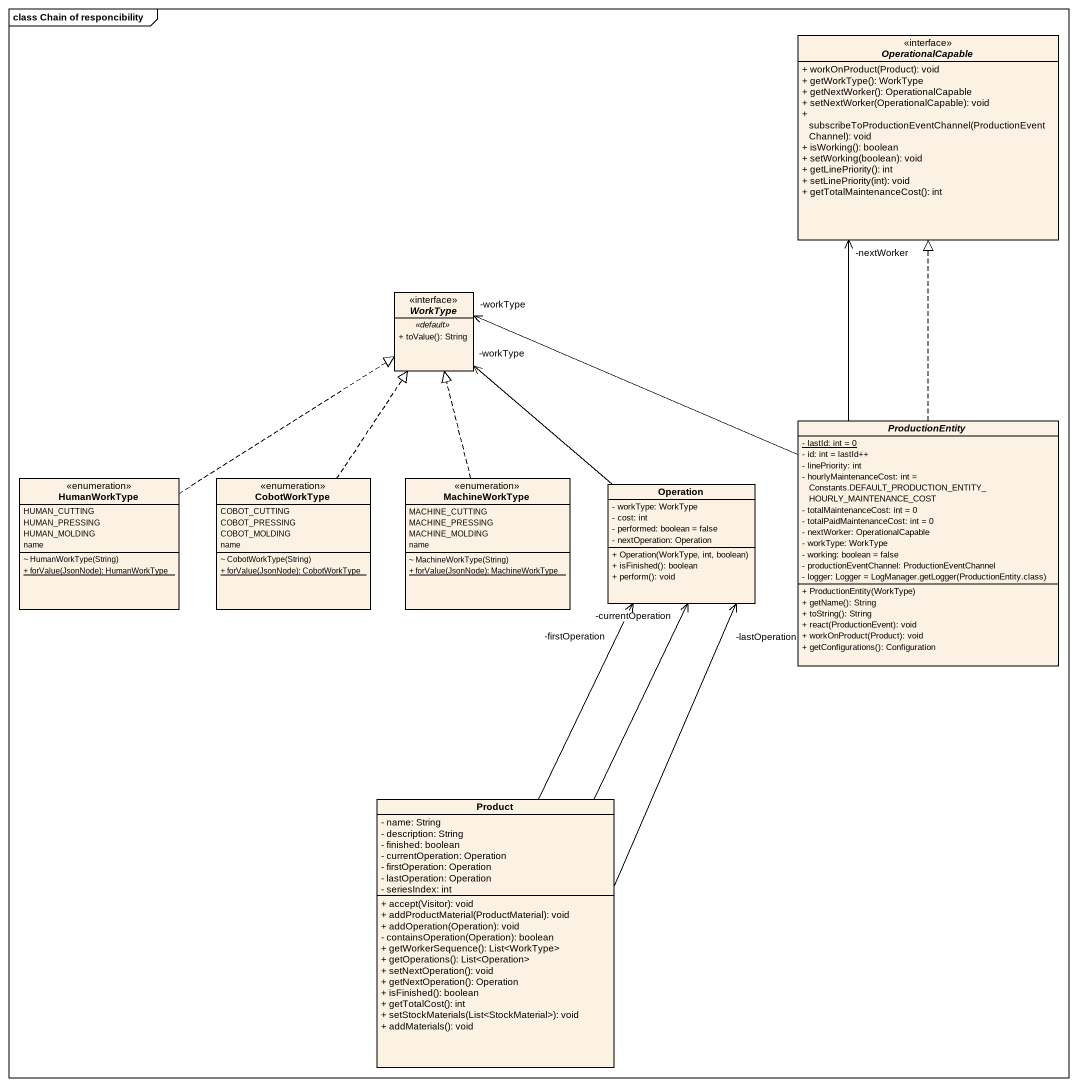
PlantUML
@startuml
mainframe class Chain of responcibility
hide circle
hide empty members
skinparam classAttributeIconSize 0
interface OperationalCapable <<interface>> {
  + workOnProduct(Product): void
  + getWorkType(): WorkType
  + getNextWorker(): OperationalCapable
  + setNextWorker(OperationalCapable): void
  + subscribeToProductionEventChannel(ProductionEventChannel): void
  + isWorking(): boolean
  + setWorking(boolean): void
  + getLinePriority(): int
  + setLinePriority(int): void
  + getTotalMaintenanceCost(): int
}
interface WorkType <<interface>> {
  .. <<default>> ..
  + toValue(): String
}
abstract class ProductionEntity {
  {static} - lastId: int = 0
  - id: int = lastId++
  - linePriority: int
  - hourlyMaintenanceCost: int = Constants.DEFAULT_PRODUCTION_ENTITY_HOURLY_MAINTENANCE_COST
  - totalMaintenanceCost: int = 0
  - totalPaidMaintenanceCost: int = 0
  - nextWorker: OperationalCapable
  - workType: WorkType
  - working: boolean = false
  - productionEventChannel: ProductionEventChannel
  {field} - logger: Logger = LogManager.getLogger(ProductionEntity.class)
  + ProductionEntity(WorkType)
  + getName(): String
  + toString(): String
  + react(ProductionEvent): void
  + workOnProduct(Product): void
  + getConfigurations(): Configuration
}
enum HumanWorkType {
  HUMAN_CUTTING
  HUMAN_PRESSING
  HUMAN_MOLDING
  name
  ~ HumanWorkType(String)
  {static} + forValue(JsonNode): HumanWorkType
}
enum CobotWorkType {
  COBOT_CUTTING
  COBOT_PRESSING
  COBOT_MOLDING
  name
  ~ CobotWorkType(String)
  {static} + forValue(JsonNode): CobotWorkType
}
enum MachineWorkType {
  MACHINE_CUTTING
  MACHINE_PRESSING
  MACHINE_MOLDING
  name
  ~ MachineWorkType(String)
  {static} + forValue(JsonNode): MachineWorkType
}
class Operation {
  - workType: WorkType
  - cost: int
  - performed: boolean = false
  - nextOperation: Operation
  + Operation(WorkType, int, boolean)
  + isFinished(): boolean
  + perform(): void
}
class Product {
  - name: String
  - description: String
  - finished: boolean
  - currentOperation: Operation
  - firstOperation: Operation
  - lastOperation: Operation
  - seriesIndex: int
  + accept(Visitor): void
  + addProductMaterial(ProductMaterial): void
  + addOperation(Operation): void
  - containsOperation(Operation): boolean
  + getWorkerSequence(): List<WorkType>
  + getOperations(): List<Operation>
  + setNextOperation(): void
  + getNextOperation(): Operation
  + isFinished(): boolean
  + getTotalCost(): int
  + setStockMaterials(List<StockMaterial>): void
  + addMaterials(): void
}
ProductionEntity -up-> "-nextWorker" OperationalCapable
ProductionEntity .up.|> OperationalCapable
ProductionEntity -left-> "-workType" WorkType
HumanWorkType .up.|> WorkType
CobotWorkType .up.|> WorkType
MachineWorkType .up.|> WorkType
Operation -up-> "-workType" WorkType
Product -up-> "-currentOperation" Operation
Product -up-> "-firstOperation" Operation
Product -up-> "-lastOperation" Operation
@enduml
